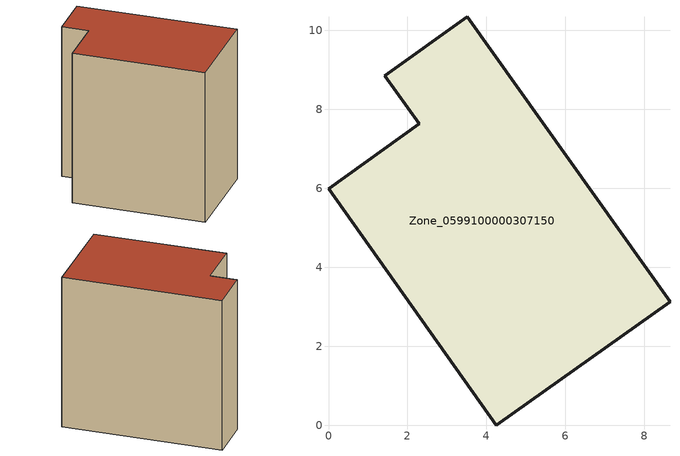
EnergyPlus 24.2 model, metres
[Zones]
Zone_0599100000307150
 floor ground (C_G): 3.52,10.35 8.65,3.13 4.25,0 0,5.99 2.29,7.63 1.42,8.85 z0
 wall outside (C_F): 4.25,0 8.65,3.13 3.52,10.35 1.42,8.85 2.29,7.63 0,5.99 4.25,0 z0:8.74
 roof outside (C_R): 8.65,3.13 3.52,10.35 1.42,8.85 2.29,7.63 0,5.99 4.25,0 z8.74
[BUILDING]
Pand.0599100000307150: North Axis=0; Terrain=City; Loads Convergence Tolerance Value=0.04; Temperature Convergence Tolerance Value=0.4; Solar Distribution=FullExterior; Maximum Number of Warmup Days=25; Minimum Number of Warmup Days=1
[Site:Location]
Rotterdam.The.Hague.AP_ZH_NLD Design_Conditions: Latitude=51.96; Longitude=4.45; Time Zone=1; Elevation=-4.5
[SITE:GROUNDTEMPERATURE:BUILDINGSURFACE]
18, 18, 18, 18, 18, 18, 18, 18, 18, 18, 18, 18
[MATERIAL] Thermal Absorptance=0.9; Solar Absorptance=0.7; Visible Absorptance=0.7
Name | Roughness | Thickness | Conductivity | Density | Specific Heat
G.TI.1975-1991 | MediumSmooth | 0.15 | 0.288461 | 540 | 1210
F.TI.1975-1991 | Rough | 0.3 | 0.230769 | 1920 | 840
R.TI.1975-1991 | MediumRough | 0.2 | 0.153846 | 1500 | 1000
[CONSTRUCTION]
C_G: G.TI.1975-1991
C_F: F.TI.1975-1991
C_R: R.TI.1975-1991
[ZONE]
Zone_0599100000307150: Type=1; Multiplier=1; Ceiling Height=Autocalculate; Volume=Autocalculate; Floor Area=autocalculate; Part of Total Floor Area=Yes
[ZONEINFILTRATION:DESIGNFLOWRATE]
Infil_Zone_0599100000307150: Zone or ZoneList or Space or SpaceList=Zone_0599100000307150; Schedule=AlwaysOn; Design Flow Rate Calculation Method=Flow/Area; Flow Rate per Floor Area=0.003; Constant Term Coefficient=1; Temperature Term Coefficient=0; Velocity Term Coefficient=0; Velocity Squared Term Coefficient=0
[HVACTEMPLATE:ZONE:IDEALLOADSAIRSYSTEM]
Zone_0599100000307150: Maximum Heating Supply Air Temperature=50; Minimum Cooling Supply Air Temperature=13; Maximum Heating Supply Air Humidity Ratio=0.0156; Minimum Cooling Supply Air Humidity Ratio=0.0077; Heating Limit=NoLimit; Cooling Limit=NoLimit; Dehumidification Control Type=ConstantSensibleHeatRatio; Cooling Sensible Heat Ratio=0.7; Dehumidification Setpoint=60; Humidification Control Type=None; Humidification Setpoint=30; Outdoor Air Method=None; Outdoor Air Flow Rate per Person=0.00944; Outdoor Air Flow Rate per Zone Floor Area=0; Outdoor Air Flow Rate per Zone=0; Demand Controlled Ventilation Type=None; Outdoor Air Economizer Type=NoEconomizer; Heat Recovery Type=None; Sensible Heat Recovery Effectiveness=0.7; Latent Heat Recovery Effectiveness=0.65
[ZONECONTROL:THERMOSTAT]
ThermostatControl_Zone_0599100000307150: Zone or ZoneList=Zone_0599100000307150; Control Type Schedule=DualSetpointControlType; Control 1=Thermostat_Zone_0599100000307150; Temperature Difference Between Cutout And Setpoint=0
[THERMOSTATSETPOINT:DUALSETPOINT]
Thermostat_Zone_0599100000307150: Heating Setpoint Temperature Schedule=HeatingSetpoint_Zone_0599100000307150; Cooling Setpoint Temperature Schedule=CoolingSetpoint_Zone_0599100000307150
[SCHEDULE:COMPACT]
HeatingSetpoint_Zone_0599100000307150: Through: 12/31, For: AllDays, Until: 24:00, 21
CoolingSetpoint_Zone_0599100000307150: Through: 12/31, For: AllDays, Until: 24:00, 24
DualSetpointControlType: Through: 12/31, For: AllDays, Until: 24:00, 4
AlwaysOn: Through: 12/31, For: AllDays, Until: 24:00, 1
